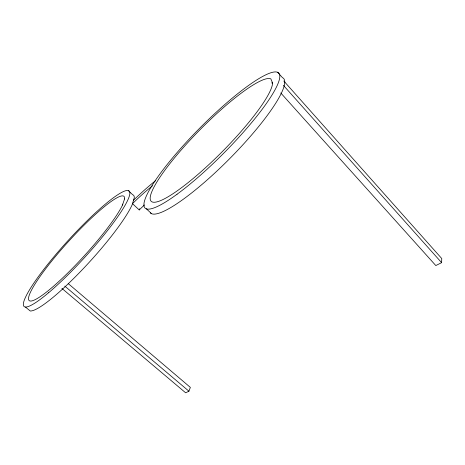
<?xml version="1.0" encoding="UTF-8"?>
<svg xmlns="http://www.w3.org/2000/svg" width="465" height="465" viewBox="0 0 465 465"><rect width="100%" height="100%" fill="white"/><g stroke="black" fill="none" stroke-linecap="round" stroke-linejoin="round"><path stroke-width="0.7" d="M280.767 92.971L435.804 265.55L441.622 262.661L441.75 258.54L283.813 81.009M152.532 185.791A64.821 11.811 -47 0 0 132.49 203.647L139.221 209.948L139.547 208.768M61.892 288.399L185.645 392.797L188.924 391.187L190.359 387.397L68.227 283.598M272.281 82.293L271.903 83.101L272.438 82.665M122.801 204.123L122.243 204.989L122.603 204.699M25.476 307.092L30.26 310.992A77.87 12.415 -47.7 0 0 81.456 270.572A77.87 12.415 -47.7 0 0 132.112 204.867L134.269 197.811A77.87 12.415 -47.7 0 0 132.682 194.742L128.381 190.697M64.78 286.097L188.924 391.187M146.301 208.744L151.526 213.668M283.365 85.316L441.622 262.661M277.622 72.203L282.476 77.661A94.657 18.193 -45.3 0 1 232.39 155.891A94.657 18.193 -45.3 0 1 150.369 212.918M133.548 200.165A85.897 15.851 -47.1 0 1 155.758 180.525M139.221 209.948A64.513 12.642 -47.1 0 1 144.47 204.955M124.568 198.95L122.388 205.338A70.453 10.649 -47.7 0 1 44.111 293.88A70.453 10.649 -47.7 0 1 57.834 253.652A70.453 10.649 -47.7 0 1 124.568 198.95M272.612 83.09L270.857 78.91A85.653 15.612 -45.3 0 0 173.125 159.559A85.653 15.612 -45.3 0 0 184.152 185.721A85.653 15.612 -45.3 0 0 272.612 83.09M177.06 194.231A94.982 17.333 -45.3 0 0 279.808 76.626A94.982 17.333 -45.3 0 0 178.88 150.509A94.982 17.333 -45.3 0 0 177.06 194.231M48.732 292.625A78.085 11.817 -47.7 0 0 129.851 193.655A78.085 11.817 -47.7 0 0 51.069 260.226A78.085 11.817 -47.7 0 0 48.732 292.625"/></g></svg>
